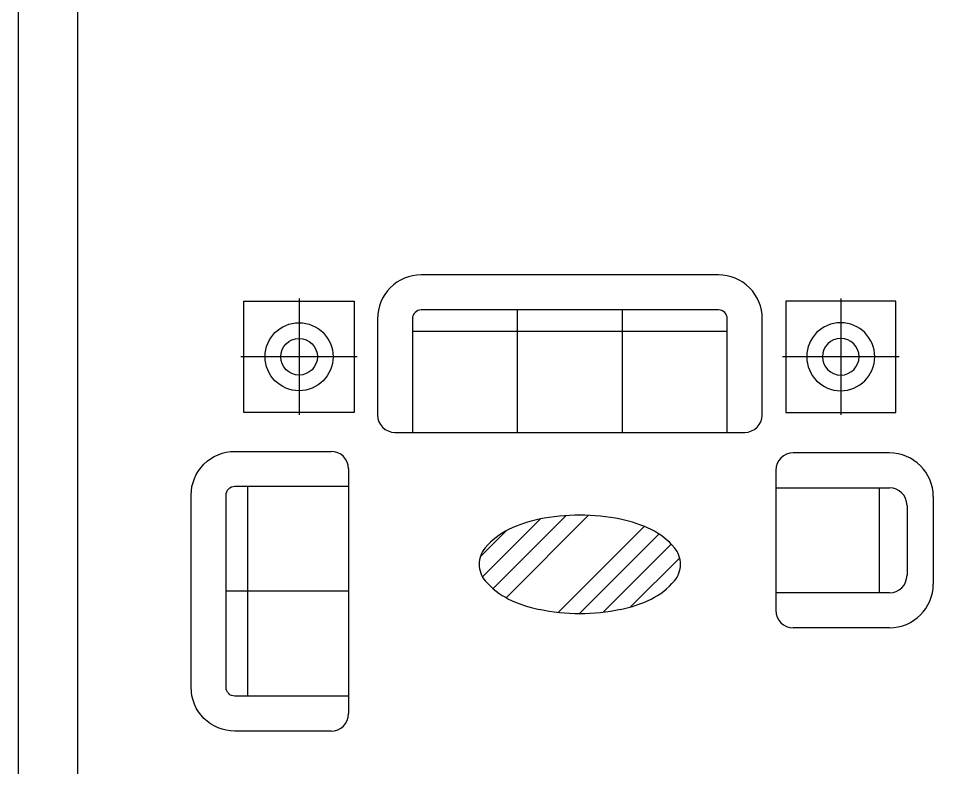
# Model space of a CAD drawing. Header units: inches. Extents: x 6.4 to 48.9, y 11.7 to 36.5.
# Drawn here: x 27.88 to 33.22, y 23.34 to 27.62 of the extents above; entities that cross this region are included whole.
import ezdxf

# ---------------------------------------------------------------- set-up
doc = ezdxf.new("R2010")
doc.units = ezdxf.units.IN
doc.header["$MEASUREMENT"] = 0
for name, color, linetype in [('02', 2, 'Continuous'), ('1', 1, 'Continuous'), ('kadrbm', 4, 'Continuous')]:
    doc.layers.add(name, color=color, linetype=linetype)

# ---------------------------------------------------------------- blocks, each defined once
blk = doc.blocks.new('kadrbm')
at = {"layer": 'kadrbm', "color": 4}
blk.add_lwpolyline([(0, 0), (0, 24.7972), (21, 24.7972), (21, 0), (0, 0)], close=True, dxfattribs=at)
blk.add_lwpolyline([(20.6631, 0.3257), (20.6631, 24.4603), (0.3369, 24.4603), (0.3369, 0.3257), (20.6631, 0.3257)], dxfattribs=at)

msp = doc.modelspace()

# ---------------------------------------------------------------- linework, layer by layer
at = {"layer": '02'}
for p, q in [((29.172, 25.3666, 0.108), (29.172, 26.0022, 0.108)), ((29.172, 26.0022, 0.108), (29.802, 26.0022, 0.108)), ((29.4875, 26.0181, -0.27), (29.4875, 25.3515, -0.27)), ((29.802, 26.0022, 0.108), (29.802, 25.3666, 0.108)), ((32.2702, 26.0022, 0.108), (32.2702, 25.3666, 0.108)), ((32.9002, 26.0022, 0.108), (32.2702, 26.0022, 0.108)), ((32.5847, 26.0181, -0.27), (32.5847, 25.3515, -0.27)), ((32.9002, 25.3666, 0.108), (32.9002, 26.0022, 0.108)), ((30.7361, 25.2521), (30.7361, 25.9521)), ((31.3361, 25.2521), (31.3361, 25.9521)), ((30.1361, 25.8301), (31.9361, 25.8301)), ((29.8208, 25.6848, -0.27), (29.1542, 25.6848, -0.27)), ((32.9181, 25.6848, -0.27), (32.2514, 25.6848, -0.27)), ((29.802, 25.3666, 0.108), (29.172, 25.3666, 0.108)), ((32.2702, 25.3666, 0.108), (32.9002, 25.3666, 0.108)), ((30.0361, 25.2521), (32.0361, 25.2521)), ((32.8638, 25.1346), (32.3138, 25.1346)), ((29.7705, 25.0436), (29.7705, 23.6436)), ((32.2138, 25.0346), (32.2138, 24.2346)), ((29.1925, 24.9436), (29.1925, 23.7436)), ((32.2138, 24.9346), (32.8638, 24.9346)), ((32.8053, 24.9346), (32.8053, 24.3346)), ((33.1138, 24.8846), (33.1138, 24.3846)), ((32.9638, 24.8346), (32.9638, 24.4346)), ((29.7705, 24.3436), (29.0705, 24.3436)), ((32.8638, 24.3346), (32.2138, 24.3346)), ((32.8638, 24.1346), (32.3138, 24.1346))]:
    msp.add_line(p, q, dxfattribs=at)
for points in [[(32.1361, 25.3521), (32.1361, 25.9021, 0.414214), (31.8861, 26.1521), (30.1861, 26.1521, 0.414214), (29.9361, 25.9021), (29.9361, 25.3521)], [(31.9361, 25.2521), (31.9361, 25.9021, 0.414214), (31.8861, 25.9521), (30.1861, 25.9521, 0.414214), (30.1361, 25.9021), (30.1361, 25.2521)], [(29.6705, 23.5436), (29.1205, 23.5436, -0.414214), (28.8705, 23.7936), (28.8705, 24.8936, -0.414214), (29.1205, 25.1436), (29.6705, 25.1436)], [(29.7705, 23.7436), (29.1205, 23.7436, -0.414214), (29.0705, 23.7936), (29.0705, 24.8936, -0.414214), (29.1205, 24.9436), (29.7705, 24.9436)]]:
    msp.add_lwpolyline(points, format="xyb", dxfattribs=at)
for centre, radius, start, end in [((30.0361, 25.3521), 0.1, 180, 270), ((32.0361, 25.3521), 0.1, 270, 0), ((29.6705, 25.0436), 0.1, 0, 90), ((32.3138, 25.0346), 0.1, 90, 180), ((32.8638, 24.8846), 0.25, 0, 90), ((32.8638, 24.8346), 0.1, 0, 90), ((32.8638, 24.4346), 0.1, 270, 0), ((32.8638, 24.3846), 0.25, 270, 0), ((32.3138, 24.2346), 0.1, 180, 270), ((29.6705, 23.6436), 0.1, 270, 0)]:
    msp.add_arc(centre, radius, start, end, dxfattribs=at)
at = {"layer": '02', "extrusion": (0, 0, -1)}
for major_axis, start_param, end_param in [((0.1376, 0.1376), 3.926991, 10.210176), ((-0.0742, 0.0742), 5.497787, 11.780972)]:
    msp.add_ellipse((29.4875, 25.6848, -0.27), major_axis=major_axis, ratio=1, start_param=start_param, end_param=end_param, dxfattribs=at)
at = {"layer": '02'}
for centre, major_axis, start_param, end_param in [((32.5847, 25.6848, -0.27), (-0.1376, 0.1376), 3.926991, 10.210176), ((32.5847, 25.6848, -0.27), (0.0742, 0.0742), 5.497787, 11.780972), ((31.0035, 24.0461), (0.5118, 0.5118), 0.984864, 1.239434), ((31.0932, 23.6024), (0.8318, 0.8318), 0.785398, 0.984864), ((31.0932, 23.6024), (-0.8318, 0.8318), -0.984864, -0.785398), ((31.1829, 24.0461), (-0.5118, 0.5118), -1.239434, -0.984864), ((30.8674, 24.325), (-0.2923, 0.2923), -0.331362, 0.081645), ((31.319, 24.325), (0.2923, 0.2923), 6.20154, 6.614547), ((30.6637, 24.4978), (0.1035, 0.1035), 1.652442, 2.356194), ((31.5226, 24.4978), (-0.1035, 0.1035), 3.926991, 4.630744), ((30.6637, 24.4978), (-0.1035, 0.1035), 0.785398, 1.489151), ((31.5226, 24.4978), (0.1035, 0.1035), 4.794034, 5.497787), ((30.8674, 24.6706), (0.2923, 0.2923), 3.059947, 3.472955), ((31.319, 24.6706), (-0.2923, 0.2923), 2.810231, 3.223238), ((31.0035, 24.9495), (0.5118, 0.5118), 3.472955, 3.727525), ((31.1829, 24.9495), (-0.5118, 0.5118), 2.55566, 2.810231), ((31.0932, 25.3932), (0.8318, 0.8318), 3.727525, 3.926991), ((31.0932, 25.3932), (-0.8318, 0.8318), 2.356194, 2.55566)]:
    msp.add_ellipse(centre, major_axis=major_axis, ratio=1, start_param=start_param, end_param=end_param, dxfattribs=at)
at = {"layer": '1'}
for p, q in [((30.5365, 24.4256), (30.8679, 24.757)), ((30.5965, 24.3583), (31.0143, 24.7761)), ((30.6718, 24.3064), (31.1431, 24.7777)), ((30.9705, 24.2232), (31.4613, 24.7141)), ((30.5236, 24.5401), (30.6739, 24.6903)), ((31.0913, 24.2168), (31.5454, 24.6709)), ((31.2261, 24.2243), (31.6152, 24.6134)), ((31.3831, 24.254), (31.6641, 24.535))]:
    msp.add_line(p, q, dxfattribs=at)

# ---------------------------------------------------------------- block references
at = {"layer": 'kadrbm'}
msp.add_blockref('kadrbm', (27.8843, 11.711), dxfattribs=at)

doc.saveas('drawing.dxf')
